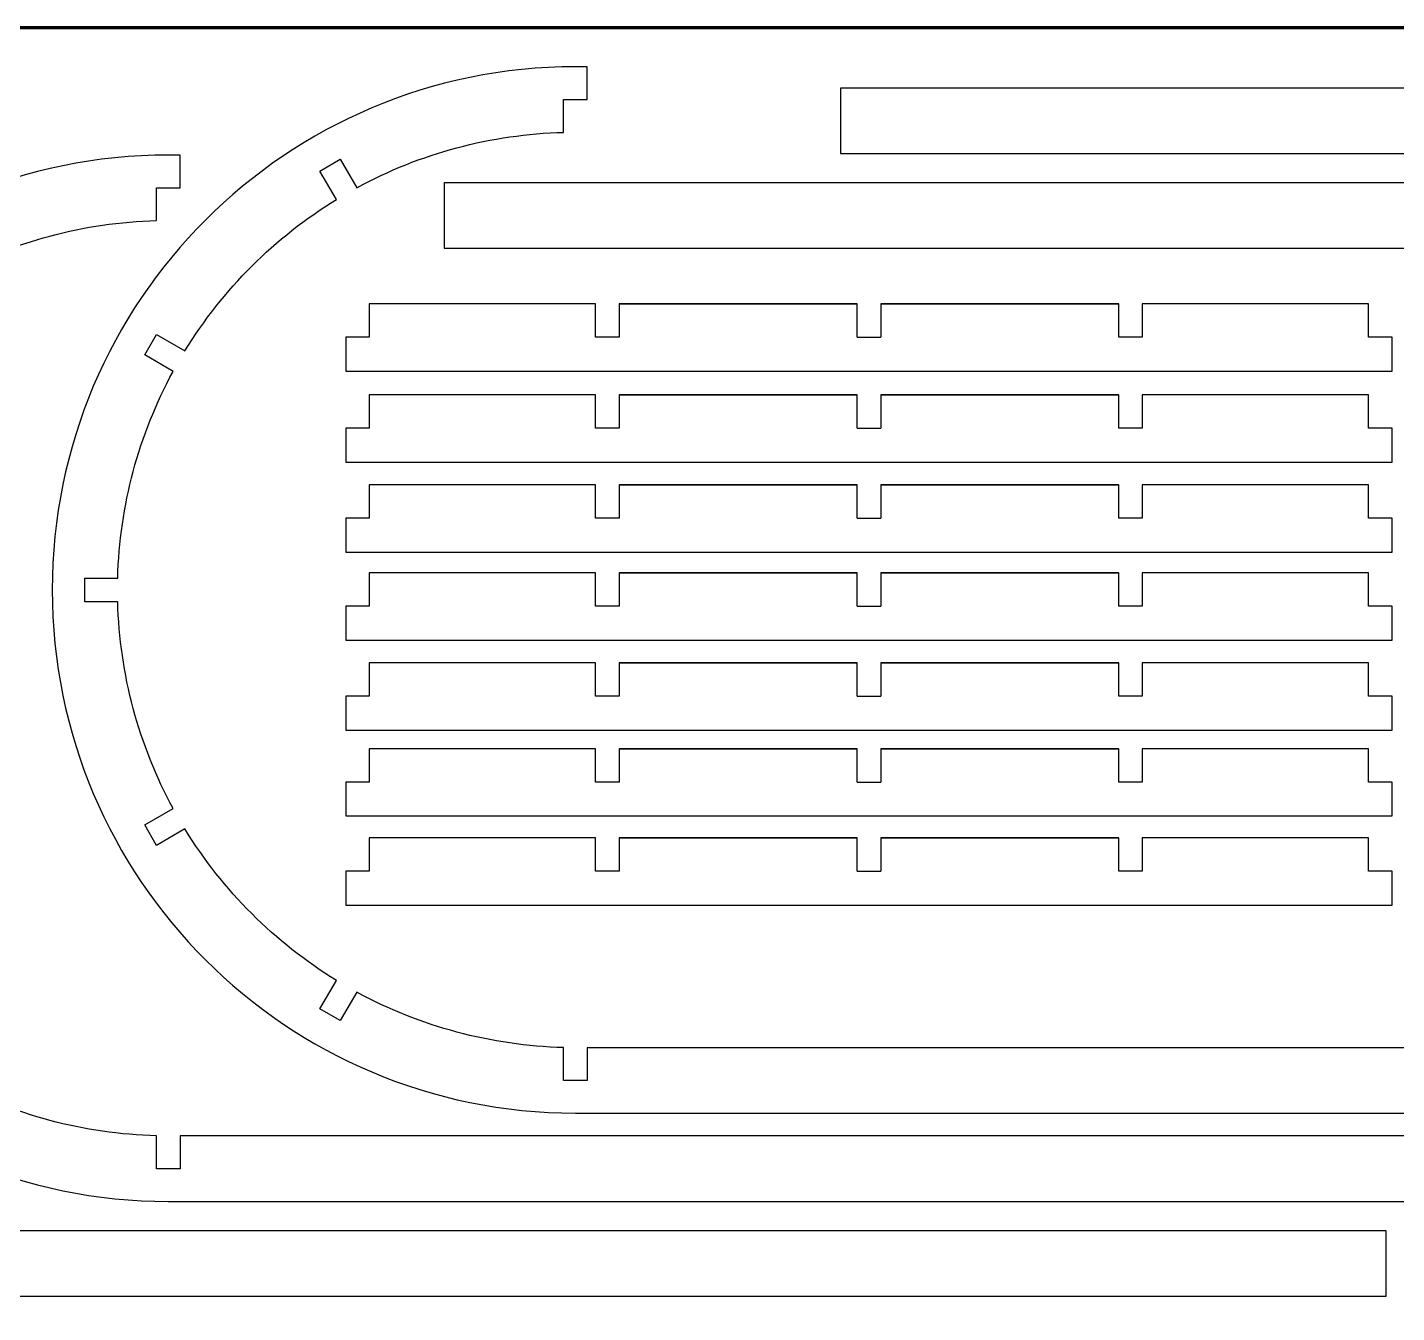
# Model space of a CAD drawing. Header units: inches. Extents: x 418 to 810, y -159 to 149.
# Drawn here: x 501.7 to 606.4, y -59.5 to 38.8 of the extents above; entities that cross this region are included whole.
import ezdxf

# ---------------------------------------------------------------- set-up
doc = ezdxf.new("R2010")
doc.units = ezdxf.units.IN
doc.header["$LTSCALE"] = 0.2
doc.header["$MEASUREMENT"] = 0

# ---------------------------------------------------------------- blocks, each defined once
blk = doc.blocks.new('dfgdf')
at = {"color": 5}
for points in [[(319.25, -13.1), (337.45, -13.1), (319.25, -13.1), (319.25, -15.65), (317.45, -15.65), (317.45, -13.1), (300.15, -13.1), (300.15, -15.65), (298.35, -15.65), (298.35, -18.24), (378.35, -18.24), (378.35, -15.65), (376.55, -15.65), (376.55, -13.1), (359.25, -13.1), (359.25, -15.65), (357.45, -15.65), (357.45, -13.1), (339.25, -13.1), (357.45, -13.1)], [(337.45, -15.65), (337.45, -13.1)], [(339.25, -13.1), (339.25, -15.65)], [(337.45, -15.65), (339.25, -15.65)]]:
    blk.add_lwpolyline(points, dxfattribs=at)

msp = doc.modelspace()

# ---------------------------------------------------------------- linework, layer by layer
at = {"lineweight": 100}
msp.add_lwpolyline([(438.5135, 38.77574), (809.87243, 38.77574)], dxfattribs=at)
at = {"color": 3, "lineweight": 100}
msp.add_lwpolyline([(438.5135, 38.77574), (804.5135, 38.77574), (804.5135, -144.22426), (438.5135, -144.22426)], close=True, dxfattribs=at)
at = {"color": 1}
for points in [[(664.09167, -39.23706), (544.49167, -39.23706), (544.49167, -41.73706), (542.69167, -41.73706), (542.69167, -39.22549, -0.118592457), (526.87688, -34.98793), (525.62109, -37.16302), (524.06225, -36.26302), (525.31803, -34.08793, -0.118592457), (513.7408, -22.5107), (511.56572, -23.76649), (510.66572, -22.20764), (512.8408, -20.95185, -0.118592457), (508.60324, -5.13706), (506.09167, -5.13706), (506.09167, -3.33706), (508.60324, -3.33706, -0.118592457), (512.8408, 12.47773), (510.66572, 13.73351), (511.56572, 15.29236), (513.7408, 14.03657, -0.118592457), (525.31803, 25.6138), (524.06225, 27.78889), (525.62109, 28.68889), (526.87688, 26.5138, -0.118592457), (542.69167, 30.75136), (542.69167, 33.26294), (544.49167, 33.26294), (544.49167, 35.76294), (543.59167, 35.76294, 1), (543.59167, -44.23706), (669.09167, -44.23706)], [(495.75152, 19.76543, -0.118592457), (511.56631, 24.00299), (511.56631, 26.51457), (513.36631, 26.51457), (513.36631, 29.01457), (512.46631, 29.01457, 1), (512.46631, -50.98543), (637.96631, -50.98543)], [(632.96631, -45.98543), (513.36631, -45.98543), (513.36631, -48.48543), (511.56631, -48.48543), (511.56631, -45.97386, -0.118592457), (495.75152, -41.7363)]]:
    msp.add_lwpolyline(points, format="xyb", dxfattribs=at)
for points in [[(689.36228, 34.13146), (563.86228, 34.13146), (563.86228, 29.13146), (568.86228, 29.13146), (688.46228, 29.13146)], [(659.06575, 26.89857), (533.56575, 26.89857), (533.56575, 21.89857), (538.56575, 21.89857), (658.16575, 21.89857)], [(480.09837, -58.24375), (605.59837, -58.24375), (605.59837, -53.24375), (600.59837, -53.24375), (480.99837, -53.24375)]]:
    msp.add_lwpolyline(points, dxfattribs=at)

# ---------------------------------------------------------------- block references
at = {"lineweight": 100}
for p in [(227.68848, 30.73374), (227.68848, 23.78272), (227.68848, 16.89426), (227.68848, 10.17178), (227.68848, 3.28331), (227.68848, -3.27318), (227.68848, -10.09857)]:
    msp.add_blockref('dfgdf', p, dxfattribs=at)

doc.saveas('drawing.dxf')
